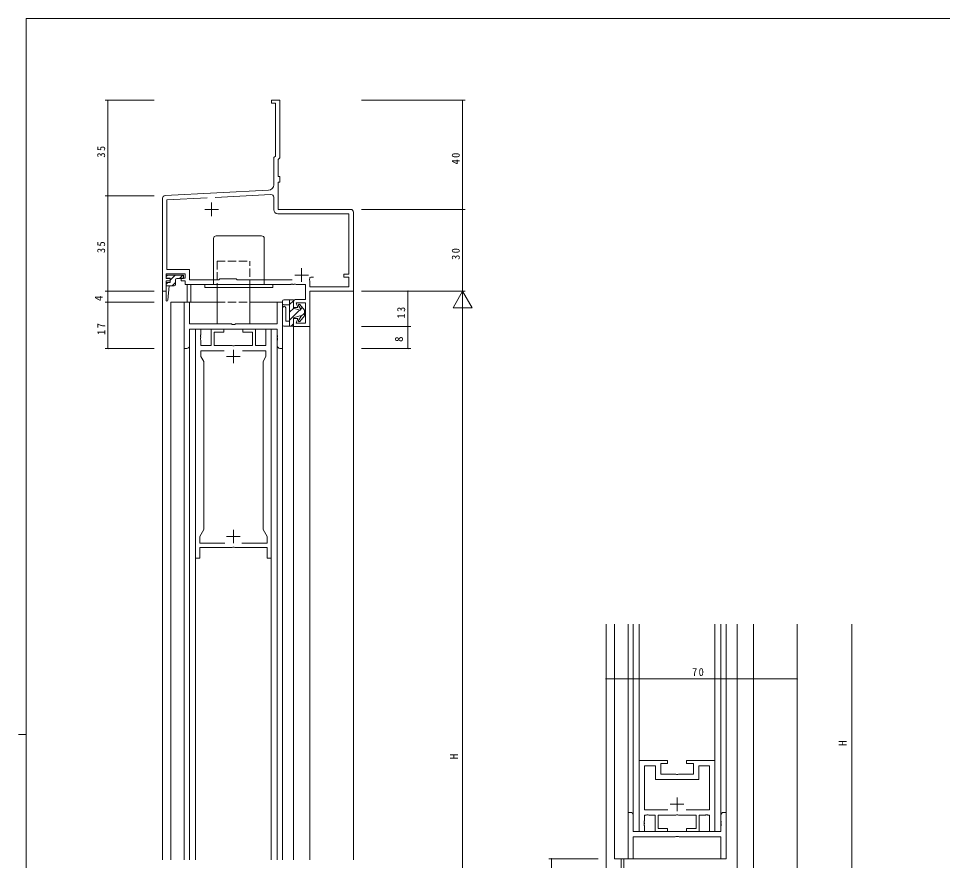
# Model space of a CAD drawing. Units: millimetres on the paper. Extents: x -420 to 373, y -297 to 267.
# Drawn here: x -420.5 to -81.7, y -44.4 to 264.4 of the extents above; entities that cross this region are included whole.
import ezdxf
from ezdxf.enums import TextEntityAlignment as Align

# ---------------------------------------------------------------- set-up
doc = ezdxf.new("R2010")
doc.units = ezdxf.units.MM
doc.linetypes.add('DASHED3', pattern=[4, 3, -1])
for name, color, linetype, lineweight in [('0-1_YKK_ZWAK', 7, 'Continuous', 9), ('0-3_YKK_11', 7, 'Continuous', 9), ('0-4_YKK_13', 4, 'Continuous', 9), ('0-5_YKK_D', 6, 'Continuous', 9), ('0-6_YKK_12', 2, 'Continuous', 9)]:
    doc.layers.add(name, color=color, linetype=linetype, lineweight=lineweight)
doc.styles.add('ＭＳ ゴシック', font='')
doc.styles.get('ＭＳ ゴシック').set_extended_font_data('MS Gothic')

msp = doc.modelspace()

# ---------------------------------------------------------------- linework, layer by layer
at = {"layer": '0-1_YKK_ZWAK'}
for p, q in [((-417.7, -260.6), (-417.7, 264.4)), ((352.3, 264.4), (-417.7, 264.4)), ((-420.5, 1.9), (-417.7, 1.9))]:
    msp.add_line(p, q, dxfattribs=at)
at = {"layer": '0-3_YKK_11'}
for p, q in [((-327.7, 234.4), (-327.7, 233.4)), ((-324.7, 234.4), (-327.7, 234.4)), ((-324.7, 213.295), (-324.7, 234.4)), ((-327.7, 233.4), (-326.33, 233.4)), ((-326.33, 233.4), (-326.33, 213.97)), ((-326.33, 213.97), (-326.9, 213.4)), ((-326.9, 213.4), (-326.9, 203.436)), ((-325.27, 212.725), (-324.7, 213.295)), ((-325.27, 206.4), (-325.27, 212.725)), ((-324.7, 206.4), (-325.27, 206.4)), ((-325.27, 204.4), (-324.7, 204.4)), ((-325.27, 194.4), (-325.27, 204.4)), ((-324.7, 204.4), (-324.7, 206.4)), ((-328.795, 201.439), (-366.752, 199.45)), ((-367.7, 198.451), (-367.7, 164.4)), ((-351.313, 198.627), (-366.07, 197.853)), ((-366.07, 197.853), (-366.07, 172.4)), ((-349.7, 196.9), (-349.7, 191.9)), ((-327.952, 199.851), (-348.411, 198.779)), ((-326.9, 194.27), (-326.9, 198.852)), ((-352.2, 194.4), (-347.2, 194.4)), ((-298.7, 194.4), (-325.27, 194.4)), ((-297.7, 164.4), (-297.7, 193.4)), ((-299.33, 192.77), (-325.4, 192.77)), ((-299.33, 170.6), (-299.33, 192.77)), ((-316.7, 172.8), (-316.7, 167.8)), ((-366.4, 170.77), (-359.4, 170.77)), ((-366.4, 169.2), (-366.4, 170.77)), ((-366.07, 172.4), (-357.77, 172.4)), ((-359.4, 170.77), (-359.4, 169.2)), ((-357.77, 172.4), (-357.77, 168.53)), ((-319.2, 170.3), (-314.2, 170.3)), ((-313.346, 169.6), (-313.633, 169.386)), ((-312.3, 169.6), (-313.346, 169.6)), ((-312.3, 169.6), (-313.346, 169.6)), ((-301.2, 170.6), (-299.33, 170.6)), ((-301.2, 169.6), (-301.2, 170.6)), ((-299.33, 169.6), (-301.2, 169.6)), ((-299.33, 166.03), (-299.33, 169.6)), ((-364.9, 169.2), (-366.4, 169.2)), ((-366.4, 168.2), (-364.9, 168.2)), ((-366.4, 164.4), (-366.4, 168.2)), ((-364.9, 168.2), (-364.9, 169.2)), ((-360.9, 169.2), (-360.9, 168.2)), ((-359.4, 169.2), (-360.9, 169.2)), ((-360.9, 168.2), (-359.4, 168.2)), ((-359.4, 168.2), (-359.4, 166.9)), ((-359.4, 166.9), (-320.658, 166.9)), ((-357.77, 168.53), (-347.07, 168.53)), ((-347.07, 168.53), (-346.7, 168.9)), ((-346.7, 168.9), (-340.7, 168.9)), ((-340.7, 168.9), (-340.33, 168.53)), ((-340.33, 168.53), (-320.175, 168.53)), ((-320.658, 166.9), (-320.475, 167.02)), ((-320.475, 167.02), (-319.925, 167.02)), ((-319.925, 167.02), (-319.742, 166.9)), ((-319.742, 166.9), (-319.658, 166.9)), ((-319.658, 166.9), (-319.475, 167.02)), ((-319.475, 167.02), (-318.925, 167.02)), ((-318.925, 167.02), (-318.741, 166.9)), ((-318.741, 166.9), (-315.33, 166.9)), ((-315.33, 166.9), (-315.33, 161.4)), ((-313.865, 168.816), (-313.799, 168.453)), ((-313.799, 168.453), (-313.699, 168.23)), ((-313.699, 168.23), (-313.699, 166.03)), ((-313.699, 166.03), (-299.33, 166.03)), ((-367.7, 164.4), (-366.4, 164.4)), ((-313.699, 164.4), (-297.7, 164.4)), ((-313.699, 151.4), (-313.699, 164.4)), ((-359.7, 160.4), (-359.7, 143.4)), ((-357.75, 160.4), (-359.7, 160.4)), ((-357.75, 152.4), (-357.75, 160.4)), ((-325.65, 160.4), (-325.65, 152.4)), ((-323.7, 160.4), (-325.65, 160.4)), ((-323.7, 143.4), (-323.7, 160.4)), ((-319.7, 160.4), (-319.7, 158.4)), ((-315.33, 161.4), (-318.7, 161.4)), ((-318.7, 160.1), (-315.33, 160.1)), ((-318.081, 158.4), (-318.7, 160.1)), ((-315.33, 160.1), (-315.33, 152.7)), ((-319.7, 158.4), (-318.081, 158.4)), ((-319.7, 154.4), (-319.7, 151.4)), ((-318.081, 154.4), (-319.7, 154.4)), ((-318.7, 152.7), (-318.081, 154.4)), ((-315.33, 152.7), (-318.7, 152.7)), ((-342.442, 152.4), (-357.75, 152.4)), ((-357.75, 144.4), (-357.75, 150.45)), ((-357.75, 150.45), (-325.65, 150.45)), ((-353.62, 150.45), (-355.55, 150.45)), ((-355.55, 150.45), (-355.55, 66.45)), ((-353.62, 148.408), (-353.62, 150.45)), ((-349.8, 150.45), (-349.8, 144.45)), ((-345.2, 150.45), (-349.8, 150.45)), ((-348.7, 149.35), (-345.2, 149.35)), ((-348.7, 144.45), (-348.7, 149.35)), ((-345.2, 149.35), (-345.2, 150.45)), ((-342.164, 152.213), (-342.442, 152.4)), ((-341.237, 152.213), (-342.164, 152.213)), ((-340.958, 152.4), (-341.237, 152.213)), ((-325.65, 152.4), (-340.958, 152.4)), ((-338.2, 150.45), (-338.2, 149.35)), ((-333.6, 150.45), (-338.2, 150.45)), ((-338.2, 149.35), (-334.7, 149.35)), ((-334.7, 149.35), (-334.7, 144.45)), ((-333.6, 144.45), (-333.6, 150.45)), ((-329.78, 150.45), (-329.78, 144.45)), ((-327.85, 150.45), (-329.78, 150.45)), ((-327.85, 66.45), (-327.85, 150.45)), ((-325.65, 150.45), (-325.65, 148.353)), ((-319.7, 151.4), (-313.699, 151.4)), ((-353.74, 148.225), (-353.62, 148.408)), ((-353.74, 147.675), (-353.74, 148.225)), ((-353.62, 147.492), (-353.74, 147.675)), ((-353.74, 147.225), (-353.62, 147.408)), ((-353.74, 146.675), (-353.74, 147.225)), ((-353.62, 146.492), (-353.74, 146.675)), ((-353.62, 147.408), (-353.62, 147.492)), ((-353.62, 144.45), (-353.62, 146.492)), ((-325.65, 148.353), (-325.53, 148.17)), ((-325.53, 147.62), (-325.65, 147.437)), ((-325.65, 147.437), (-325.65, 147.353)), ((-325.65, 147.353), (-325.53, 147.17)), ((-325.53, 146.62), (-325.65, 146.437)), ((-325.65, 146.437), (-325.65, 144.4)), ((-325.53, 148.17), (-325.53, 147.62)), ((-325.53, 147.17), (-325.53, 146.62)), ((-359.7, 143.4), (-358.75, 143.4)), ((-349.8, 144.45), (-353.62, 144.45)), ((-353.62, 142.52), (-345.05, 142.52)), ((-353.62, 140.455), (-353.62, 142.52)), ((-342.158, 144.45), (-348.7, 144.45)), ((-341.975, 144.33), (-342.158, 144.45)), ((-341.425, 144.33), (-341.975, 144.33)), ((-341.7, 142.95), (-341.7, 137.95)), ((-341.242, 144.45), (-341.425, 144.33)), ((-334.7, 144.45), (-341.242, 144.45)), ((-338.35, 142.52), (-329.78, 142.52)), ((-338.35, 142.52), (-329.78, 142.52)), ((-329.78, 144.45), (-333.6, 144.45)), ((-329.78, 142.52), (-329.78, 140.455)), ((-324.65, 143.4), (-323.7, 143.4)), ((-352.55, 138.601), (-353.62, 140.455)), ((-344.2, 140.45), (-339.2, 140.45)), ((-329.78, 140.455), (-330.85, 138.601)), ((-352.55, 77.048), (-352.55, 138.601)), ((-330.85, 138.601), (-330.85, 77.048)), ((-354.05, 74.45), (-352.55, 77.048)), ((-341.7, 76.95), (-341.7, 71.95)), ((-330.85, 77.048), (-329.35, 74.45)), ((-354.05, 71.95), (-354.05, 74.45)), ((-344.813, 71.95), (-354.05, 71.95)), ((-344.2, 74.45), (-339.2, 74.45)), ((-329.35, 71.95), (-338.587, 71.95)), ((-329.35, 74.45), (-329.35, 71.95)), ((-354.05, 70.45), (-342.158, 70.45)), ((-354.05, 66.45), (-354.05, 70.45)), ((-342.158, 70.45), (-341.975, 70.57)), ((-341.975, 70.57), (-341.425, 70.57)), ((-341.425, 70.57), (-341.242, 70.45)), ((-341.242, 70.45), (-329.35, 70.45)), ((-329.35, 70.45), (-329.35, 66.45)), ((-355.55, 66.45), (-354.05, 66.45)), ((-329.35, 66.45), (-327.85, 66.45)), ((-182.543, -7.748), (-192.893, -7.748)), ((-192.893, -7.748), (-192.893, -33.748)), ((-190.963, -9.678), (-186.973, -9.678)), ((-190.963, -25.818), (-190.963, -9.678)), ((-186.973, -9.678), (-186.973, -14.678)), ((-185.043, -8.848), (-182.543, -8.848)), ((-185.043, -12.748), (-185.043, -8.848)), ((-182.543, -8.848), (-182.543, -7.748)), ((-175.543, -7.748), (-175.543, -8.848)), ((-165.193, -7.748), (-175.543, -7.748)), ((-175.543, -8.848), (-173.043, -8.848)), ((-173.043, -8.848), (-173.043, -12.748)), ((-171.113, -9.678), (-167.123, -9.678)), ((-171.113, -14.678), (-171.113, -9.678)), ((-167.123, -9.678), (-167.123, -25.818)), ((-165.193, -33.748), (-165.193, -7.748)), ((-179.501, -12.748), (-185.043, -12.748)), ((-179.318, -12.868), (-179.501, -12.748)), ((-178.768, -12.868), (-179.318, -12.868)), ((-178.584, -12.748), (-178.768, -12.868)), ((-173.043, -12.748), (-178.584, -12.748)), ((-186.973, -14.678), (-171.113, -14.678)), ((-179.043, -21.248), (-179.043, -26.248)), ((-197.043, -26.698), (-196.093, -26.698)), ((-197.043, -43.698), (-197.043, -26.698)), ((-182.393, -25.818), (-190.963, -25.818)), ((-182.393, -25.818), (-190.963, -25.818)), ((-181.543, -23.748), (-176.543, -23.748)), ((-167.123, -25.818), (-175.692, -25.818)), ((-161.993, -26.698), (-161.043, -26.698)), ((-161.043, -26.698), (-161.043, -43.698)), ((-195.093, -27.698), (-195.093, -33.748)), ((-191.083, -29.973), (-190.963, -29.79)), ((-191.083, -30.523), (-191.083, -29.973)), ((-190.963, -27.748), (-190.351, -27.748)), ((-190.963, -29.79), (-190.963, -27.748)), ((-190.351, -27.748), (-190.168, -27.628)), ((-190.168, -27.628), (-189.618, -27.628)), ((-189.618, -27.628), (-189.434, -27.748)), ((-189.434, -27.748), (-187.143, -27.748)), ((-187.143, -27.748), (-187.143, -33.748)), ((-186.043, -27.748), (-179.501, -27.748)), ((-186.043, -32.648), (-186.043, -27.748)), ((-179.501, -27.748), (-179.318, -27.628)), ((-179.318, -27.628), (-178.768, -27.628)), ((-178.768, -27.628), (-178.584, -27.748)), ((-178.584, -27.748), (-172.043, -27.748)), ((-172.043, -27.748), (-172.043, -32.648)), ((-170.943, -27.748), (-168.651, -27.748)), ((-170.943, -33.748), (-170.943, -27.748)), ((-168.651, -27.748), (-168.468, -27.628)), ((-168.468, -27.628), (-167.918, -27.628)), ((-167.918, -27.628), (-167.734, -27.748)), ((-167.734, -27.748), (-167.123, -27.748)), ((-167.123, -27.748), (-167.123, -33.748)), ((-162.993, -29.735), (-162.993, -27.698)), ((-162.873, -29.918), (-162.993, -29.735)), ((-162.993, -30.651), (-162.873, -30.468)), ((-162.873, -30.468), (-162.873, -29.918)), ((-195.093, -33.748), (-162.993, -33.748)), ((-192.893, -33.748), (-190.963, -33.748)), ((-190.963, -30.706), (-191.083, -30.523)), ((-191.083, -30.973), (-190.963, -30.79)), ((-191.083, -31.523), (-191.083, -30.973)), ((-190.963, -31.706), (-191.083, -31.523)), ((-190.963, -30.79), (-190.963, -30.706)), ((-190.963, -33.748), (-190.963, -31.706)), ((-187.143, -33.748), (-182.543, -33.748)), ((-182.543, -32.648), (-186.043, -32.648)), ((-182.543, -33.748), (-182.543, -32.648)), ((-175.543, -32.648), (-175.543, -33.748)), ((-172.043, -32.648), (-175.543, -32.648)), ((-175.543, -33.748), (-170.943, -33.748)), ((-167.123, -33.748), (-165.193, -33.748)), ((-162.993, -30.735), (-162.993, -30.651)), ((-162.873, -30.918), (-162.993, -30.735)), ((-162.993, -31.651), (-162.873, -31.468)), ((-162.993, -33.748), (-162.993, -31.651)), ((-162.873, -31.468), (-162.873, -30.918)), ((-195.093, -35.698), (-195.093, -43.698)), ((-179.784, -35.698), (-195.093, -35.698)), ((-179.506, -35.51), (-179.784, -35.698)), ((-178.579, -35.51), (-179.506, -35.51)), ((-178.301, -35.698), (-178.579, -35.51)), ((-162.993, -35.698), (-178.301, -35.698)), ((-162.993, -43.698), (-162.993, -35.698)), ((-195.093, -43.698), (-197.043, -43.698)), ((-161.043, -43.698), (-162.993, -43.698))]:
    msp.add_line(p, q, dxfattribs=at)
for centre, radius, start, end in [((-328.9, 203.436), 2, 272.99992, 0), ((-366.7, 198.451), 1, 93.00005, 179.99997), ((-327.9, 198.852), 1, 359.99998, 92.99992), ((-325.4, 194.27), 1.5, 180, 269.99998), ((-298.7, 193.4), 1, 0, 89.99998), ((-316.7, 170.3), 3.2, 332.36974, 343.40015), ((-318.7, 160.4), 1, 89.99702, 179.99998), ((-358.75, 144.4), 1, 270, 359.99998), ((-324.65, 144.4), 1, 180, 269.99998), ((-196.093, -27.698), 1, 0, 89.99998), ((-161.993, -27.698), 1, 90, 179.99998)]:
    msp.add_arc(centre, radius, start, end, dxfattribs=at)
at = {"layer": '0-4_YKK_13'}
for p, q in [((-349, 166.9), (-349, 183.7)), ((-348, 184.7), (-331.4, 184.7)), ((-330.4, 166.9), (-330.4, 183.7)), ((-366.4, 169.771), (-365.871, 170.3)), ((-366.4, 170.3), (-366.4, 169.1)), ((-360, 170.3), (-366.4, 170.3)), ((-364.9, 168.442), (-363.043, 170.3)), ((-361.414, 169.1), (-360.214, 170.3)), ((-360, 169.1), (-360, 170.3)), ((-366.4, 169.1), (-364.9, 169.1)), ((-366.4, 166.942), (-365.743, 167.6)), ((-366.4, 167.6), (-366.4, 161.1)), ((-364.9, 167.6), (-366.4, 167.6)), ((-366.4, 166.4), (-363.4, 166.4)), ((-365.802, 161.066), (-365.2, 166.4)), ((-364.9, 169.1), (-364.9, 167.6)), ((-364.114, 166.4), (-362.9, 167.614)), ((-362.9, 166.9), (-362.9, 168.6)), ((-362.4, 169.1), (-360, 169.1)), ((-352.2, 165.7), (-352.2, 166.9)), ((-347.7, 165.7), (-347.7, 152.4)), ((-335.7, 152.4), (-335.7, 165.7)), ((-323.7, 159.9), (-323.7, 160.7)), ((-323.2, 161.2), (-319.7, 161.2)), ((-321.1, 159.4), (-323.2, 159.4)), ((-321.1, 151.6), (-321.1, 161.2)), ((-319.7, 160.875), (-321.1, 159.475)), ((-319.7, 161.2), (-319.7, 158.2)), ((-317.366, 159.487), (-315.7, 157.4)), ((-323.7, 158.3), (-323.7, 152.1)), ((-322.5, 153.6), (-322.5, 158.3)), ((-319.586, 158.161), (-321.1, 156.647)), ((-317.476, 157.443), (-321.1, 153.818)), ((-319.7, 158.2), (-317.397, 157.416)), ((-317.046, 157.86), (-317.854, 159.14)), ((-316.507, 158.411), (-317.051, 157.867)), ((-315.7, 156.39), (-317, 155.09)), ((-315.7, 157.4), (-315.7, 155.4)), ((-322.3, 153.4), (-321.1, 153.4)), ((-319.7, 154.6), (-317.397, 155.384)), ((-319.7, 154.6), (-319.7, 151.6)), ((-317.046, 154.94), (-317.854, 153.66)), ((-317.366, 153.313), (-315.7, 155.4)), ((-319.7, 151.6), (-323.2, 151.6)), ((-319.7, 152.39), (-320.49, 151.6))]:
    msp.add_line(p, q, dxfattribs=at)
at = {"layer": '0-4_YKK_13', "linetype": 'DASHED3'}
for p, q in [((-347.7, 175.4), (-347.7, 164.7)), ((-347.7, 175.4), (-335.7, 175.4)), ((-335.7, 165.7), (-335.7, 175.4))]:
    msp.add_line(p, q, dxfattribs=at)
at = {"layer": '0-4_YKK_13'}
msp.add_lwpolyline([(-352.2, 165.7), (-327.2, 165.7), (-327.2, 166.9)], dxfattribs=at)
for centre, radius, start, end in [((-348, 183.7), 1, 90, 180), ((-331.4, 183.7), 1, 0, 90), ((-363.4, 166.9), 0.5, 270, 0), ((-362.4, 168.6), 0.5, 90, 180), ((-366.1, 161.1), 0.3, 180, 353.56151), ((-323.2, 160.7), 0.5, 90, 180), ((-323.2, 159.9), 0.5, 180, 270), ((-317.6, 159.3), 0.3, 38.58965, 212.24754), ((-323.1, 158.3), 0.6, 0, 180), ((-317.3, 157.7), 0.3, 251.20265, 32.24754), ((-322.3, 153.6), 0.2, 180, 270), ((-317.6, 153.5), 0.3, 147.75244, 321.41034), ((-317.3, 155.1), 0.3, 327.75244, 108.79733), ((-323.2, 152.1), 0.5, 180, 270)]:
    msp.add_arc(centre, radius, start, end, dxfattribs=at)
at = {"layer": '0-5_YKK_D'}
for p, q in [((-370.7, 234.4), (-388.7, 234.4)), ((-387.7, 234.4), (-387.7, 199.4)), ((-294.7, 234.4), (-256.7, 234.4)), ((-257.7, 194.4), (-257.7, 234.4)), ((-370.7, 199.4), (-388.7, 199.4)), ((-370.7, 199.4), (-388.7, 199.4)), ((-370.7, 199.4), (-388.7, 199.4)), ((-387.7, 164.4), (-387.7, 199.4)), ((-387.7, 164.4), (-387.7, 199.4)), ((-294.7, 194.4), (-256.7, 194.4)), ((-294.7, 194.4), (-256.7, 194.4)), ((-257.7, 194.4), (-257.7, 164.4)), ((-370.7, 164.4), (-388.7, 164.4)), ((-370.7, 164.4), (-388.7, 164.4)), ((-370.7, 164.4), (-388.7, 164.4)), ((-387.7, 160.4), (-387.7, 164.4)), ((-294.7, 164.4), (-276.7, 164.4)), ((-294.7, 164.4), (-256.7, 164.4)), ((-294.7, 164.4), (-256.7, 164.4)), ((-277.7, 164.4), (-277.7, 151.4)), ((-257.7, 164.4), (-261.2, 158.338)), ((-257.7, 164.4), (-257.7, 152.276)), ((-257.7, 164.4), (-254.2, 158.338)), ((-370.7, 160.4), (-388.7, 160.4)), ((-370.7, 160.4), (-388.7, 160.4)), ((-387.7, 160.4), (-387.7, 143.4)), ((-261.2, 158.338), (-254.2, 158.338)), ((-257.7, -168.6), (-257.7, 157.4)), ((-294.7, 151.4), (-276.7, 151.4)), ((-294.7, 151.4), (-276.7, 151.4)), ((-277.7, 151.4), (-277.7, 143.4)), ((-370.7, 143.4), (-388.7, 143.4)), ((-294.7, 143.4), (-276.7, 143.4)), ((-115.043, -43.698), (-115.043, 42.252)), ((-205.043, -7.071), (-205.043, 23.252)), ((-205.043, 22.252), (-135.043, 22.252)), ((-135.043, -2.016), (-135.043, 23.252)), ((-115.043, -50.698), (-115.043, -38.573)), ((-208.043, -43.698), (-226.043, -43.698)), ((-225.043, -43.698), (-225.043, -50.698))]:
    msp.add_line(p, q, dxfattribs=at)
for centre, start, end in [((-387.7, 234.4), 90, 270), ((-387.7, 234.4), 270, 90), ((-257.7, 234.4), 90, 270), ((-257.7, 234.4), 270, 90), ((-387.7, 199.4), 90, 270), ((-387.7, 199.4), 90, 270), ((-387.7, 199.4), 90, 270), ((-387.7, 199.4), 270, 90), ((-387.7, 199.4), 270, 90), ((-387.7, 199.4), 270, 90), ((-257.7, 194.4), 90, 270), ((-257.7, 194.4), 90, 270), ((-257.7, 194.4), 270, 90), ((-257.7, 194.4), 270, 90), ((-387.7, 164.4), 90, 270), ((-387.7, 164.4), 90, 270), ((-387.7, 164.4), 90, 270), ((-387.7, 164.4), 270, 90), ((-387.7, 164.4), 270, 90), ((-387.7, 164.4), 270, 90), ((-277.7, 164.4), 90, 270), ((-277.7, 164.4), 270, 90), ((-387.7, 160.4), 90, 270), ((-387.7, 160.4), 90, 270), ((-387.7, 160.4), 270, 90), ((-387.7, 160.4), 270, 90), ((-277.7, 151.4), 90, 270), ((-277.7, 151.4), 90, 270), ((-277.7, 151.4), 270, 90), ((-277.7, 151.4), 270, 90), ((-387.7, 143.4), 90, 270), ((-387.7, 143.4), 270, 90), ((-277.7, 143.4), 90, 270), ((-277.7, 143.4), 270, 90), ((-205.043, 22.252), 0, 180), ((-205.043, 22.252), 180, 0), ((-135.043, 22.252), 0, 180), ((-135.043, 22.252), 180, 0), ((-225.043, -43.698), 90, 270), ((-225.043, -43.698), 270, 90)]:
    msp.add_arc(centre, 0.106, start, end, dxfattribs=at)
at = {"layer": '0-6_YKK_12'}
for p, q in [((-358.7, 166.9), (-358.7, 160.4)), ((-357.3, 166.9), (-357.3, 160.4)), ((-367.7, 164.9), (-367.7, -44.1)), ((-297.7, 164.7), (-297.7, -44.1)), ((-364.7, 160.4), (-364.7, -44.1)), ((-364.7, 160.4), (-347.7, 160.4)), ((-335.7, 160.4), (-325.1, 160.4)), ((-357.75, 150.15), (-357.75, -44.1)), ((-355.55, 150.45), (-355.55, -44.1)), ((-327.85, 150.45), (-327.85, -44.1)), ((-325.65, 150.15), (-325.65, -44.1)), ((-319.7, 151.7), (-319.7, -44.1)), ((-313.699, 151.7), (-313.699, -44.1)), ((-359.7, 146.375), (-359.7, -44.1)), ((-323.7, 144.375), (-323.7, -44.1)), ((-205.043, 42.252), (-205.043, -70.698)), ((-202.043, -43.698), (-202.043, 42.252)), ((-197.043, -29.673), (-197.043, 42.252)), ((-195.093, -33.448), (-195.093, 42.252)), ((-192.893, -33.748), (-192.893, 42.252)), ((-165.193, -33.748), (-165.193, 42.252)), ((-162.993, -33.448), (-162.993, 42.252)), ((-161.043, -26.698), (-161.043, 42.252)), ((-157.043, -50.698), (-157.043, 42.252)), ((-151.043, -50.698), (-151.043, 42.252)), ((-135.043, 42.252), (-135.043, -70.698)), ((-202.043, -43.698), (-162.443, -43.698)), ((-199.543, -43.698), (-199.543, -50.698)), ((-198.543, -43.698), (-198.543, -50.698))]:
    msp.add_line(p, q, dxfattribs=at)
at = {"layer": '0-6_YKK_12', "linetype": 'DASHED3'}
msp.add_line((-347.7, 160.4), (-335.7, 160.4), dxfattribs=at)

# ---------------------------------------------------------------- texts
at = {"layer": '0-5_YKK_D', "color": 7, "style": 'ＭＳ ゴシック'}
for s, p in [('4', (-388.7, 160.8)), ('8', (-278.7, 145.8)), ('H', (-116.043, -2.323)), ('H', (-258.5, -7.2))]:
    msp.add_text(s, height=2.933, rotation=90, dxfattribs=at).set_placement(p, align=Align.BOTTOM_LEFT)
at = {"layer": '0-5_YKK_D', "color": 7, "char_height": 2.933, "attachment_point": 7, "rotation": 90, "style": 'ＭＳ ゴシック'}
for s, insert in [('\\T1.27;\\W0.95;35', (-388.7, 213.38)), ('\\T1.27;\\W0.95;40', (-258.7, 210.88)), ('\\T1.27;\\W0.95;35', (-388.7, 178.38)), ('\\T1.27;\\W0.95;35', (-388.7, 178.38)), ('\\T1.27;\\W0.95;30', (-258.7, 175.88)), ('\\T1.27;\\W0.95;13', (-278.7, 154.38)), ('\\T1.27;\\W0.95;17', (-388.7, 148.38))]:
    msp.add_mtext(s, dxfattribs=dict(at, insert=insert))
at = {"layer": '0-5_YKK_D', "color": 7, "insert": (-173.563, 23.252), "char_height": 2.933, "attachment_point": 7, "style": 'ＭＳ ゴシック'}
msp.add_mtext('\\T1.27;\\W0.95;70', dxfattribs=at)

doc.saveas('drawing.dxf')
